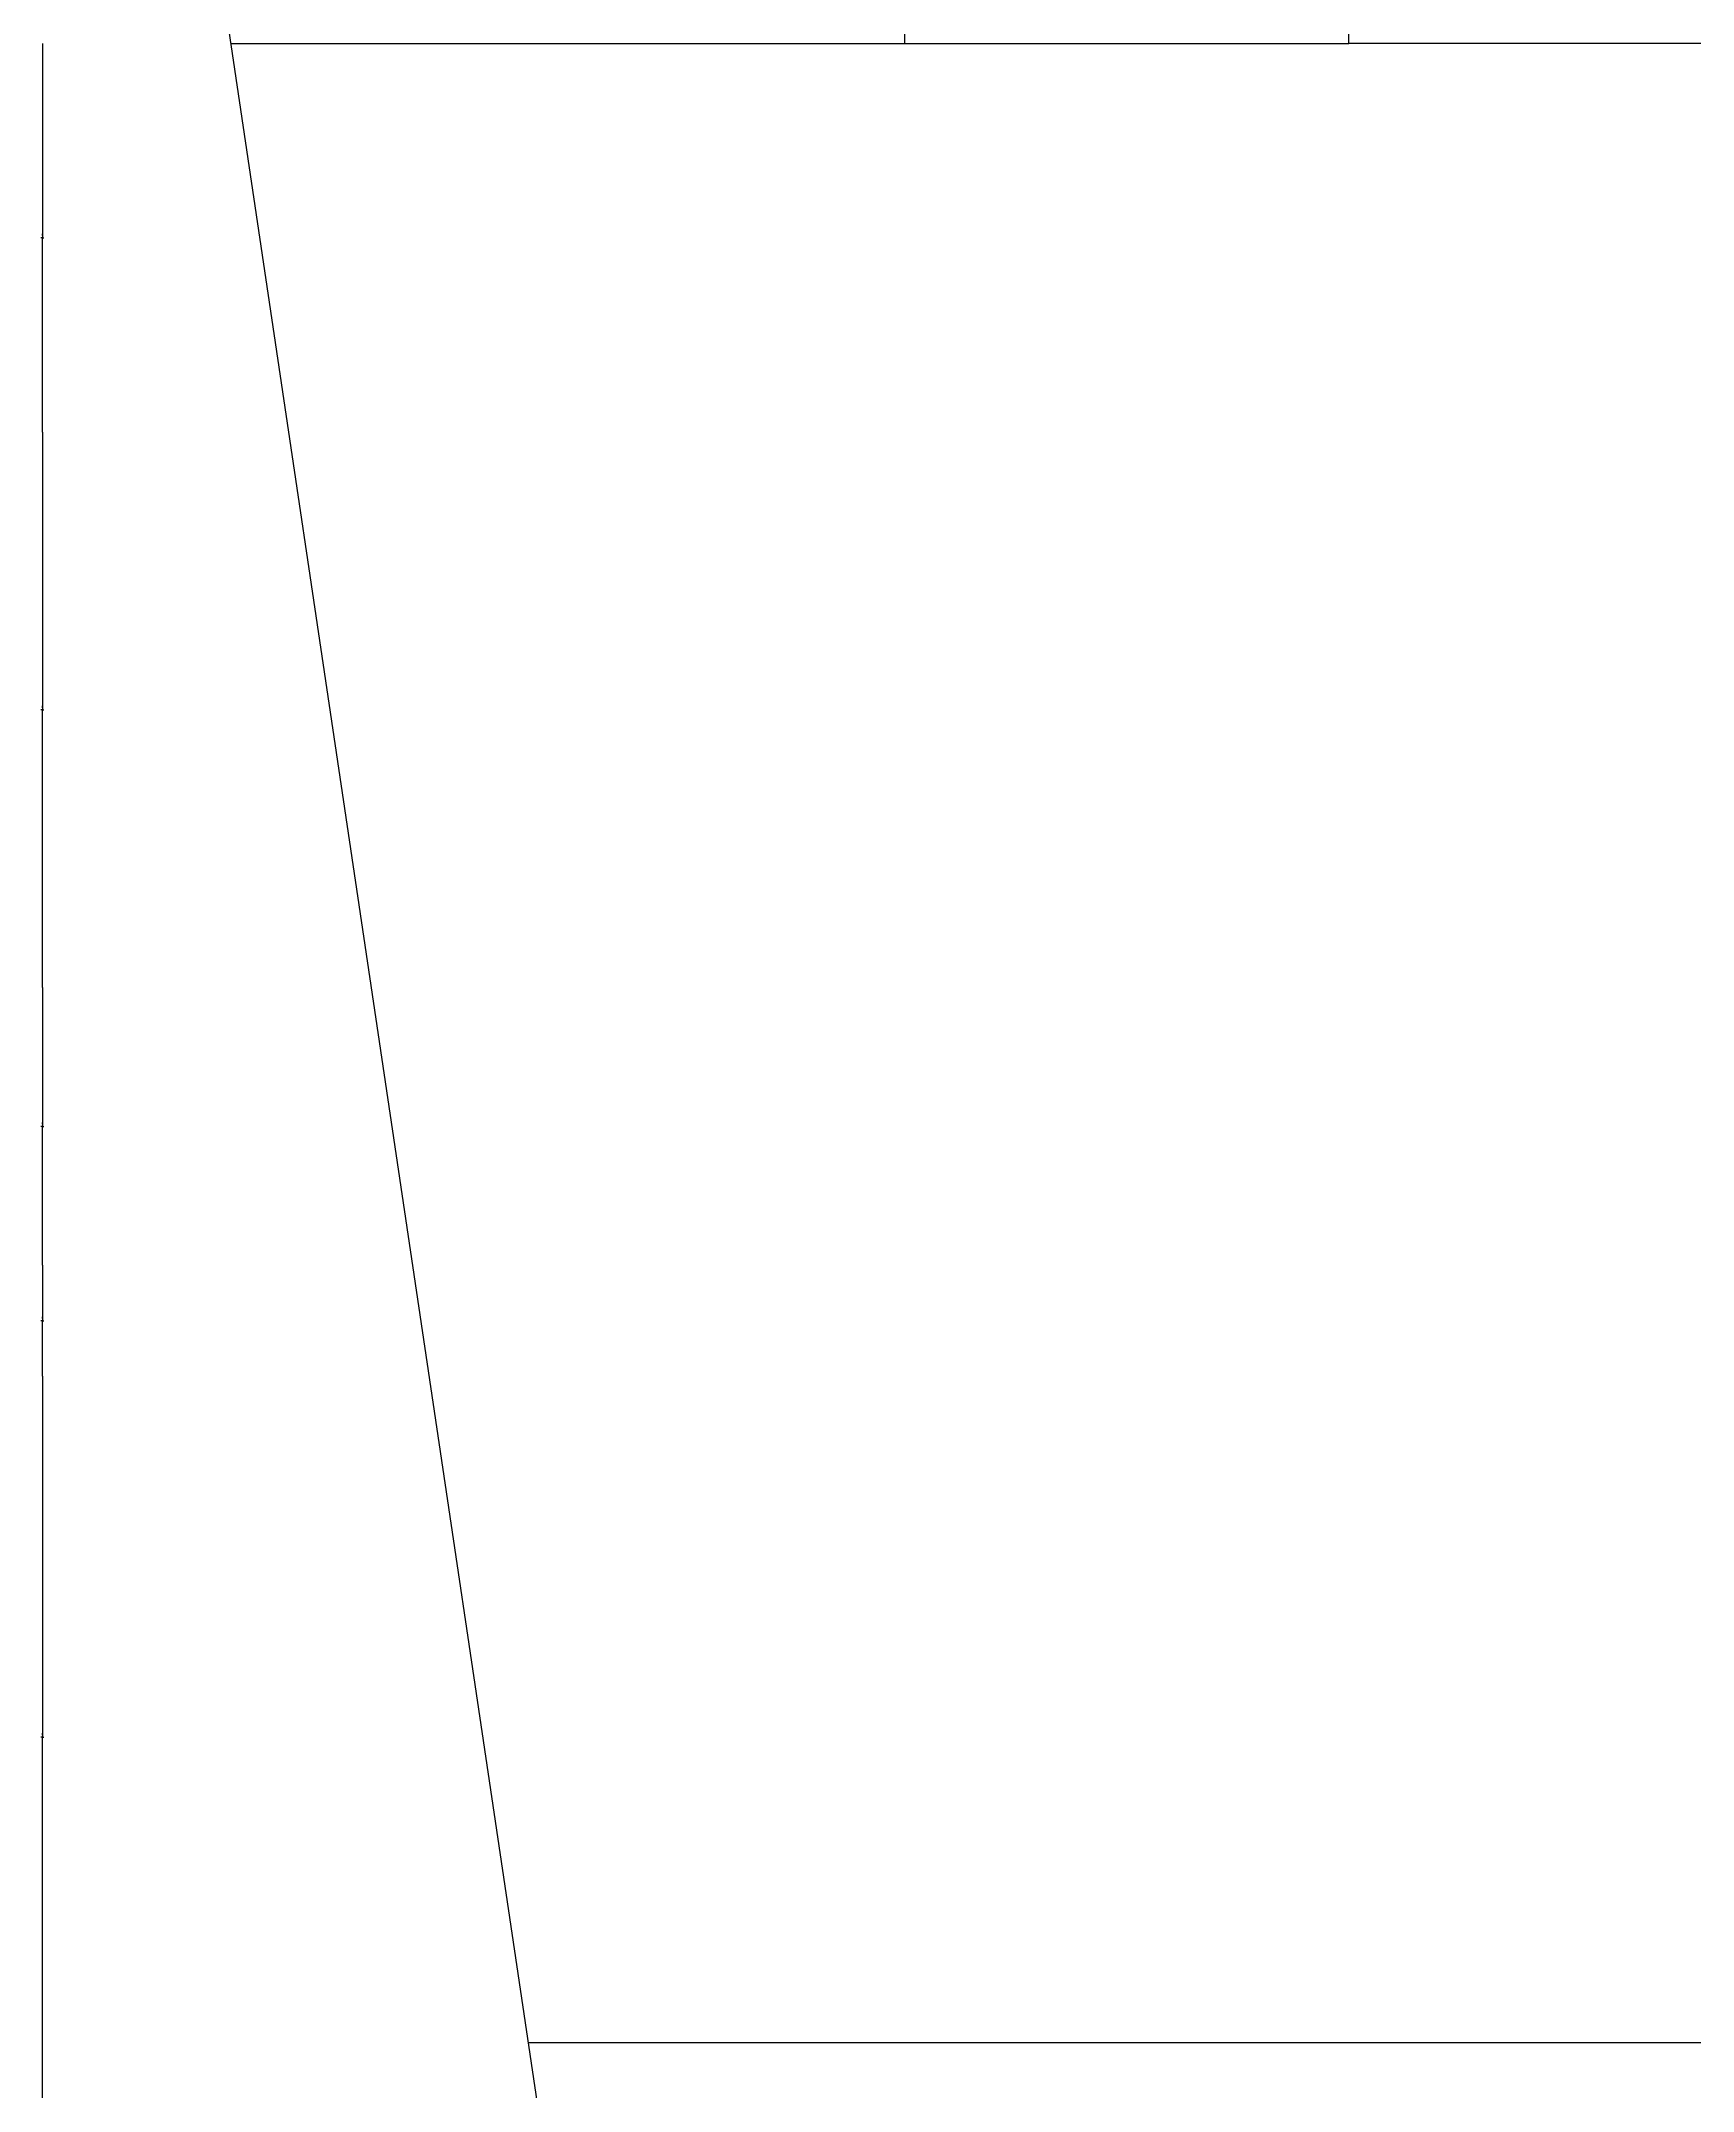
# Model space of a CAD drawing. Header units: metres. Extents: x 237 to 5358, y 156 to 7022.
# Drawn here: x 282 to 877, y 1065 to 1803 of the extents above; entities that cross this region are included whole.
import ezdxf

# ---------------------------------------------------------------- set-up
doc = ezdxf.new("R2010")
doc.units = ezdxf.units.M
for name, color, linetype in [('4', 4, 'Continuous'), ('7', 7, 'Continuous'), ('DIM', 3, 'Continuous')]:
    doc.layers.add(name, color=color, linetype=linetype)
doc.dimstyles.get("Standard").update_dxf_attribs({"dimtxt": 2.5, "dimasz": 2.5, "dimexe": 1.25, "dimexo": 0.625, "dimtad": 1, "dimcen": 2.5, "dimazin": 3, "dimtfac": 1, "dimtmove": 0, "dimatfit": 3})

# ---------------------------------------------------------------- blocks, each defined once
blk = doc.blocks.new('*D22')
for p, q in [((282.42, 1802.18), (282.42, 1732.18)), ((282.17, 1732.18), (281.92, 1732.18)), ((282.42, 1662.18), (282.42, 1732.18)), ((282.42, 1732.18), (282.42, 1732.18)), ((282.67, 1732.18), (282.92, 1732.18))]:
    blk.add_line(p, q)
at = {"layer": 'Defpoints'}
for p in [(282.42, 1802.18), (282.42, 1732.18), (282.42, 1662.18)]:
    blk.add_point(p, dxfattribs=at)
at = {"layer": 'DIM', "insert": (282.42, 1733.305), "char_height": 1, "attachment_point": 5}
blk.add_mtext('0', dxfattribs=at)
blk = doc.blocks.new('*D24')
for p, q in [((282.42, 1362.18), (282.42, 1342.18)), ((282.17, 1342.18), (281.92, 1342.18)), ((282.42, 1322.18), (282.42, 1342.18)), ((282.42, 1342.18), (282.42, 1342.18)), ((282.67, 1342.18), (282.92, 1342.18))]:
    blk.add_line(p, q)
at = {"layer": 'Defpoints'}
for p in [(282.42, 1362.18), (282.42, 1342.18), (282.42, 1322.18)]:
    blk.add_point(p, dxfattribs=at)
at = {"layer": 'DIM', "insert": (282.42, 1343.305), "char_height": 1, "attachment_point": 5}
blk.add_mtext('0', dxfattribs=at)
blk = doc.blocks.new('*D25')
for p, q in [((282.42, 1322.18), (282.42, 1192.18)), ((282.17, 1192.18), (281.92, 1192.18)), ((282.42, 1062.18), (282.42, 1192.18)), ((282.42, 1192.18), (282.42, 1192.18)), ((282.67, 1192.18), (282.92, 1192.18))]:
    blk.add_line(p, q)
at = {"layer": 'Defpoints'}
for p in [(282.42, 1322.18), (282.42, 1192.18), (282.42, 1062.18)]:
    blk.add_point(p, dxfattribs=at)
at = {"layer": 'DIM', "insert": (282.42, 1193.305), "char_height": 1, "attachment_point": 5}
blk.add_mtext('0', dxfattribs=at)
blk = doc.blocks.new('*D27')
for p, q in [((282.42, 1462.18), (282.42, 1412.18)), ((282.17, 1412.18), (281.92, 1412.18)), ((282.42, 1362.18), (282.42, 1412.18)), ((282.42, 1412.18), (282.42, 1412.18)), ((282.67, 1412.18), (282.92, 1412.18))]:
    blk.add_line(p, q)
at = {"layer": 'Defpoints'}
for p in [(282.42, 1462.18), (282.42, 1412.18), (282.42, 1362.18)]:
    blk.add_point(p, dxfattribs=at)
at = {"layer": 'DIM', "insert": (282.42, 1413.305), "char_height": 1, "attachment_point": 5}
blk.add_mtext('0', dxfattribs=at)
blk = doc.blocks.new('*D28')
for p, q in [((282.42, 1662.18), (282.42, 1562.18)), ((282.17, 1562.18), (281.92, 1562.18)), ((282.42, 1462.18), (282.42, 1562.18)), ((282.42, 1562.18), (282.42, 1562.18)), ((282.67, 1562.18), (282.92, 1562.18))]:
    blk.add_line(p, q)
at = {"layer": 'Defpoints'}
for p in [(282.42, 1662.18), (282.42, 1562.18), (282.42, 1462.18)]:
    blk.add_point(p, dxfattribs=at)
at = {"layer": 'DIM', "insert": (282.42, 1563.305), "char_height": 1, "attachment_point": 5}
blk.add_mtext('0', dxfattribs=at)

msp = doc.modelspace()

# ---------------------------------------------------------------- linework, layer by layer
at = {"layer": '4'}
for p, q in [((350.24, 1802.18), (593, 1802.18)), ((2163, 1802.18), (753, 1802.18))]:
    msp.add_line(p, q, dxfattribs=at)
msp.add_lwpolyline([(653, 1902.18), (593, 1902.18), (593, 1802.18), (753, 1802.18), (753, 1902.18), (693, 1902.18), (693, 2022.18), (653, 2022.18)], close=True, dxfattribs=at)
at = {"layer": '7'}
msp.add_line((2862.99, 1082.18), (457.41, 1082.18), dxfattribs=at)
at = {"layer": 'DIM'}
msp.add_line((288.2, 2218.94), (493.82, 837.57), dxfattribs=at)

# ---------------------------------------------------------------- dimensions: what is measured, and where the dimension line sits
for base, p1, p2, picture, middle in [((282.42, 1732.18), (282.42, 1802.18), (282.42, 1662.18), '*D22', (282.42, 1733.305)), ((282.42, 1562.18), (282.42, 1662.18), (282.42, 1462.18), '*D28', (282.42, 1563.305)), ((282.42, 1412.18), (282.42, 1462.18), (282.42, 1362.18), '*D27', (282.42, 1413.305)), ((282.42, 1342.18), (282.42, 1362.18), (282.42, 1322.18), '*D24', (282.42, 1343.305)), ((282.42, 1192.18), (282.42, 1322.18), (282.42, 1062.18), '*D25', (282.42, 1193.305))]:
    dim = msp.add_linear_dim(base=base, p1=p1, p2=p2, dimstyle='Standard', dxfattribs=at)
    dim.commit()
    dim.dimension.update_dxf_attribs({"geometry": picture, "text_midpoint": middle})

doc.saveas('drawing.dxf')
